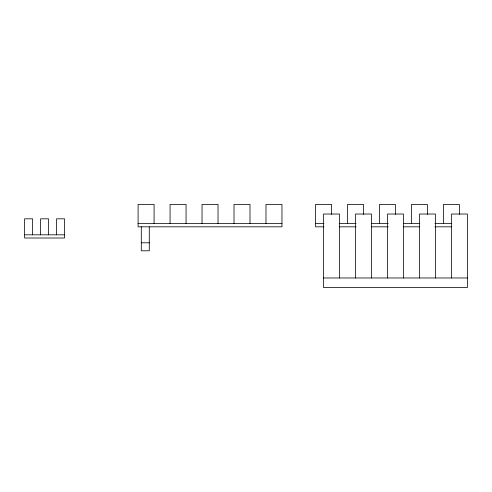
<?xml version="1.0" encoding="UTF-8"?>
<svg xmlns="http://www.w3.org/2000/svg" width="492" height="492" viewBox="0 0 492 492"><rect width="100%" height="100%" fill="white"/><g stroke="black" fill="none" stroke-linecap="round" stroke-linejoin="round"><path stroke-width="0.74" d="M138.098 223.62L281.965 223.62M315.538 223.62L323.957 223.62M339.179 223.62L356.097 223.62M371.343 223.62L388.237 223.62M403.508 223.62L419.824 223.62M434.903 223.62L451.797 223.62M323.957 226.818L315.538 226.818L315.538 204.438L331.522 204.438L331.522 214.414M339.179 226.818L356.097 226.818M371.343 226.818L388.237 226.818M403.508 226.818L419.614 226.818M434.903 226.818L451.754 226.818M24.6 234.813L64.563 234.813M141.296 242.802L149.285 242.802M323.527 277.974L467.4 277.974M459.405 214.414L459.405 204.438L443.421 204.438L443.421 223.62M451.416 277.974L451.416 214.026L467.4 214.026L467.4 287.562L323.527 287.562L323.527 214.026L339.517 214.026L339.517 277.974M435.426 277.974L435.426 214.026L419.442 214.026L419.442 277.974M427.437 214.414L427.437 204.438L411.453 204.438L411.453 223.62M403.458 277.974L403.458 214.026L387.475 214.026L387.475 277.974M395.463 214.414L395.463 204.438L379.48 204.438L379.48 223.62M371.485 277.974L371.485 214.026L355.501 214.026L355.501 277.974M363.496 214.414L363.496 204.438L347.506 204.438L347.506 223.62M265.981 223.62L265.981 204.438L281.965 204.438L281.965 226.818L138.098 226.818L138.098 204.438L154.082 204.438L154.082 223.62M249.998 223.62L249.998 204.438L234.014 204.438L234.014 223.62M218.024 223.62L218.024 204.438L202.04 204.438L202.04 223.62M186.056 223.62L186.056 204.438L170.066 204.438L170.066 223.62M149.285 226.818L149.285 250.797L141.296 250.797L141.296 226.818M56.574 234.813L56.574 218.823L64.563 218.823L64.563 238.005L24.6 238.005L24.6 218.823L32.595 218.823L32.595 234.813M48.579 234.813L48.579 218.823L40.584 218.823L40.584 234.813"/></g></svg>
